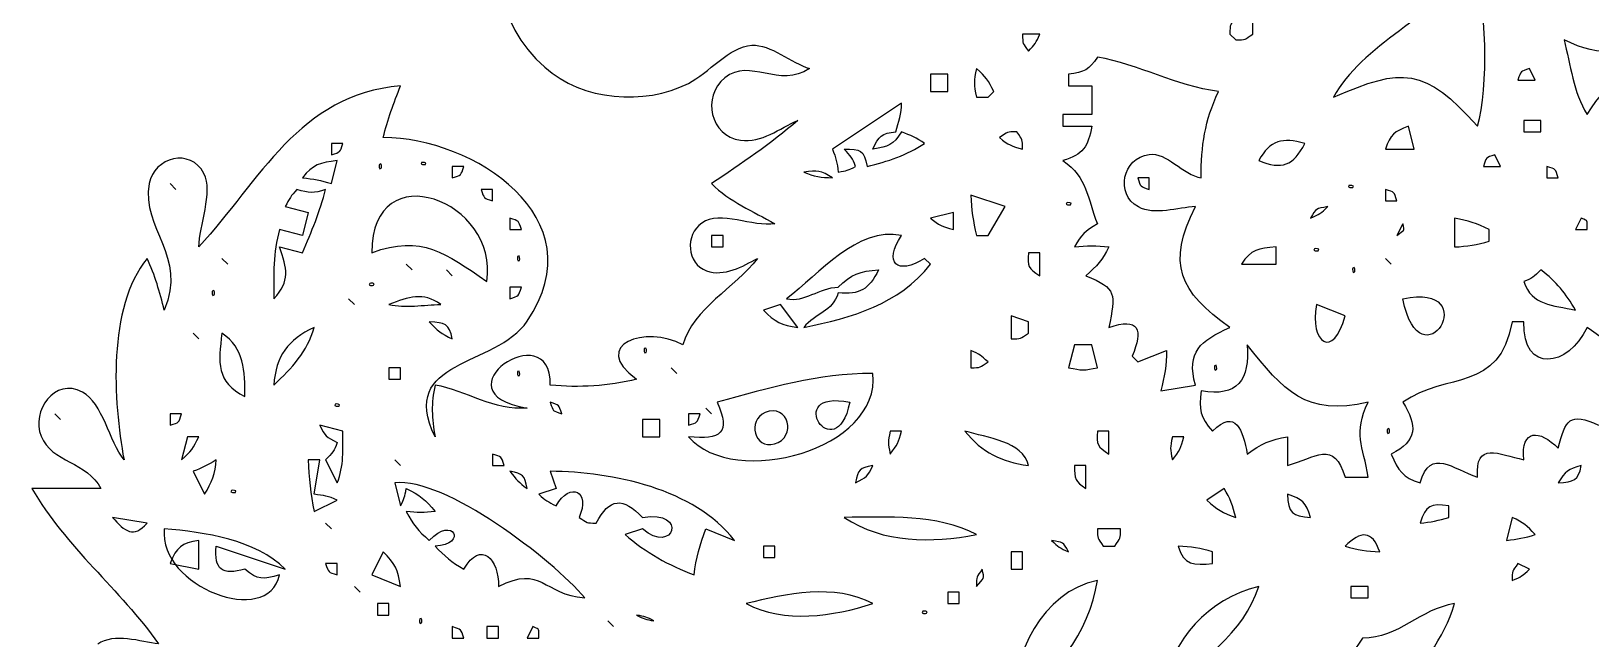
# Model space of a CAD drawing. Extents: x 0 to 166, y 0 to 199.
# Drawn here: x 7.3 to 83.7, y 54.2 to 84 of the extents above; entities that cross this region are included whole.
import ezdxf

# ---------------------------------------------------------------- set-up
doc = ezdxf.new("R2010")
doc.units = 0
doc.layers.get('0').update_dxf_attribs({"linetype": 'CONTINUOUS'})

msp = doc.modelspace()

# ---------------------------------------------------------------- linework, layer by layer
at = {"color": 1}
for points in [[(67.168889, 83.82), (67.168889, 84.384444), (66.322222, 84.666667)], [(56.726667, 83.82), (55.88, 83.82)], [(66.04, 83.82), (66.322222, 83.537778)], [(51.364444, 81.844444), (51.364444, 80.997778), (52.211111, 80.997778), (52.211111, 81.844444), (51.364444, 81.844444)], [(58.137778, 81.844444), (58.137778, 81.28), (59.266667, 81.28), (59.266667, 79.868889), (57.855556, 79.868889), (57.855556, 79.304444), (59.266667, 79.304444)], [(80.151111, 81.562222), (80.997778, 81.562222), (80.715556, 82.126667)], [(49.953333, 80.433333), (46.566667, 78.175556)], [(53.622222, 80.715556), (54.186667, 80.715556), (54.468889, 80.997778)], [(80.433333, 79.586667), (80.433333, 79.022222), (81.28, 79.022222), (81.28, 79.586667), (80.433333, 79.586667)], [(73.66, 78.175556), (75.071111, 78.175556), (74.788889, 79.304444)], [(22.013333, 78.457778), (22.013333, 77.893333)], [(22.577778, 78.457778), (22.013333, 78.457778)], [(22.013333, 76.482222), (22.295556, 77.611111)], [(27.94, 77.328889), (27.94, 76.764444)], [(28.504444, 77.328889), (27.94, 77.328889)], [(67.451111, 77.611111), (67.451111, 77.611111)], [(78.457778, 77.328889), (79.304444, 77.328889), (79.022222, 77.893333)], [(81.562222, 77.328889), (81.562222, 76.764444), (82.126667, 76.764444)], [(14.111111, 76.482222), (14.393333, 76.2), (14.111111, 76.482222)], [(62.088889, 76.2), (62.088889, 76.764444), (61.524444, 76.764444)], [(29.915556, 75.635556), (29.915556, 76.2), (29.351111, 76.2)], [(53.622222, 73.942222), (54.186667, 73.942222), (55.033333, 75.353333), (53.34, 75.917778), (53.34, 75.917778)], [(73.66, 76.2), (73.66, 75.635556), (74.224444, 75.635556)], [(19.755556, 75.353333), (20.884444, 75.071111), (20.602222, 73.942222), (19.473333, 74.224444)], [(52.493333, 74.224444), (52.493333, 75.071111), (51.364444, 74.788889)], [(30.762222, 74.788889), (30.762222, 74.224444), (31.326667, 74.224444)], [(74.506667, 74.506667), (74.224444, 73.942222)], [(77.046667, 74.788889), (77.046667, 73.377778)], [(78.74, 73.66), (78.74, 74.224444)], [(83.255556, 74.788889), (82.973333, 74.224444), (83.537778, 74.224444)], [(19.473333, 73.377778), (20.602222, 73.095556)], [(40.64, 73.942222), (40.64, 73.377778), (41.204444, 73.377778), (41.204444, 73.942222), (40.64, 73.942222)], [(66.604444, 72.531111), (68.297778, 72.531111), (68.297778, 73.377778)], [(16.651111, 72.813333), (16.933333, 72.531111), (16.651111, 72.813333)], [(51.364444, 72.531111), (51.082222, 72.813333)], [(56.726667, 71.966667), (56.726667, 73.095556), (56.162222, 73.095556)], [(73.66, 72.813333), (73.942222, 72.531111), (73.66, 72.813333), (73.66, 72.813333)], [(25.682222, 72.531111), (25.964444, 72.248889), (25.682222, 72.531111)], [(27.657778, 72.248889), (27.94, 71.966667), (27.657778, 72.248889)], [(30.762222, 71.402222), (30.762222, 70.837778)], [(31.326667, 71.402222), (30.762222, 71.402222)], [(22.86, 70.837778), (23.142222, 70.555556), (22.86, 70.837778), (22.86, 70.837778)], [(44.873333, 69.426667), (44.026667, 70.555556), (43.18, 70.273333)], [(71.684444, 69.991111), (70.273333, 70.555556)], [(55.315556, 69.991111), (55.315556, 68.862222)], [(56.162222, 69.144444), (56.162222, 69.708889), (55.315556, 69.991111)], [(80.433333, 69.708889), (79.868889, 69.708889)], [(15.24, 69.144444), (15.522222, 68.862222), (15.24, 69.144444)], [(53.34, 68.297778), (53.34, 67.451111)], [(58.42, 68.58), (58.137778, 67.451111)], [(59.548889, 67.451111), (59.266667, 68.58), (58.42, 68.58)], [(61.242222, 68.015556), (61.524444, 67.733333), (62.935556, 68.297778)], [(24.835556, 67.451111), (24.835556, 66.886667), (25.4, 66.886667), (25.4, 67.451111), (24.835556, 67.451111)], [(38.664444, 67.451111), (38.946667, 67.168889), (38.664444, 67.451111), (38.664444, 67.451111)], [(62.653333, 66.322222), (64.346667, 66.604444)], [(47.413333, 65.757778), (47.413333, 65.757778)], [(8.466667, 65.193333), (8.748889, 64.911111), (8.466667, 65.193333)], [(14.111111, 65.193333), (14.111111, 64.628889)], [(14.675556, 65.193333), (14.111111, 65.193333)], [(39.511111, 65.193333), (39.511111, 64.628889)], [(40.075556, 65.193333), (39.511111, 65.193333)], [(40.357778, 65.475556), (40.64, 65.193333), (40.357778, 65.475556), (40.357778, 65.475556)], [(43.264384, 65.249496), (43.264384, 65.249496)], [(22.577778, 64.346667), (21.448889, 64.628889)], [(37.253333, 64.911111), (37.253333, 64.064444), (38.1, 64.064444), (38.1, 64.911111), (37.253333, 64.911111)], [(49.953333, 64.346667), (49.388889, 64.346667)], [(60.113333, 63.217778), (60.113333, 64.346667), (59.548889, 64.346667), (59.548889, 64.346667)], [(14.957778, 64.064444), (14.675556, 62.935556)], [(15.522222, 64.064444), (14.957778, 64.064444)], [(63.782222, 64.064444), (63.217778, 64.064444)], [(68.862222, 64.064444), (68.862222, 62.653333)], [(21.166667, 61.242222), (21.448889, 62.935556), (20.884444, 62.935556)], [(21.731111, 62.935556), (22.295556, 61.806667)], [(25.117778, 62.935556), (25.4, 62.653333), (25.117778, 62.935556)], [(29.915556, 63.217778), (29.915556, 62.653333), (30.48, 62.653333)], [(15.24, 62.371111), (15.804444, 61.242222)], [(32.737778, 62.371111), (33.02, 61.524444), (32.173333, 61.242222)], [(58.984444, 61.524444), (58.984444, 62.653333), (58.42, 62.653333)], [(71.684444, 62.088889), (72.813333, 62.088889)], [(25.117778, 61.806667), (25.4, 60.677778)], [(65.757778, 61.524444), (64.911111, 60.96)], [(21.166667, 60.395556), (22.295556, 60.96)], [(76.764444, 60.113333), (76.764444, 60.677778)], [(12.982222, 59.831111), (11.288889, 60.113333)], [(21.731111, 59.831111), (22.013333, 59.548889), (21.731111, 59.831111)], [(79.868889, 60.113333), (79.586667, 58.984444)], [(14.111111, 57.855556), (15.522222, 57.573333), (15.522222, 58.984444)], [(37.253333, 59.548889), (36.406667, 59.266667)], [(40.357778, 59.548889), (41.768889, 58.984444)], [(60.677778, 59.548889), (59.548889, 59.548889)], [(16.368889, 58.702222), (19.755556, 57.573333)], [(24.553333, 58.42), (23.988889, 57.291111), (25.4, 56.726667)], [(43.18, 58.702222), (43.18, 58.137778), (43.744444, 58.137778), (43.744444, 58.702222), (43.18, 58.702222)], [(55.315556, 58.42), (55.315556, 57.573333), (55.88, 57.573333), (55.88, 58.42), (55.315556, 58.42)], [(59.831111, 58.702222), (60.395556, 58.702222)], [(65.193333, 57.855556), (65.193333, 58.42)], [(14.111111, 57.855556), (14.111111, 57.855556)], [(22.295556, 57.291111), (22.295556, 57.855556), (21.731111, 57.855556)], [(80.715556, 57.573333), (80.151111, 57.855556)], [(23.142222, 56.726667), (23.424444, 56.444444), (23.142222, 56.726667)], [(71.966667, 56.726667), (71.966667, 56.162222), (72.813333, 56.162222), (72.813333, 56.726667), (71.966667, 56.726667)], [(24.271111, 55.88), (24.271111, 55.315556), (24.835556, 55.315556), (24.835556, 55.88), (24.271111, 55.88)], [(52.211111, 56.444444), (52.211111, 55.88), (52.775556, 55.88), (52.775556, 56.444444), (52.211111, 56.444444)], [(35.56, 55.033333), (35.842222, 54.751111), (35.56, 55.033333)], [(36.971111, 55.315556), (36.971111, 55.315556)], [(27.94, 54.751111), (27.94, 54.186667), (28.504444, 54.186667)], [(29.633333, 54.751111), (29.633333, 54.186667), (30.197778, 54.186667), (30.197778, 54.751111), (29.633333, 54.751111)], [(31.891111, 54.751111), (31.608889, 54.186667), (32.173333, 54.186667)]]:
    msp.add_lwpolyline(points, dxfattribs=at)
at = {"color": 7}
msp.add_lwpolyline([(10.724444, 61.524444), (7.337778, 61.524444)], dxfattribs=at)
for points in [[(38.098589, 92.809342), (31.222527, 95.548591), (27.523186, 86.544009), (32.467691, 82.190167)], [(42.615556, 83.270231), (43.520642, 83.322442), (44.571638, 82.402962), (45.437778, 82.126667)], [(39.511111, 81.400509), (40.482802, 81.886496), (41.5036, 83.206449), (42.615556, 83.270231)], [(45.437778, 82.126667), (43.976996, 81.122238), (42.51452, 82.671073), (41.294191, 81.672853)], [(32.467691, 82.190167), (34.337413, 80.543682), (37.313729, 80.3021), (39.511111, 81.400509)], [(25.4, 81.28), (20.442287, 80.847071), (18.510052, 76.651273), (15.522222, 73.377778)], [(24.553333, 78.74), (24.762037, 79.619969), (25.075021, 80.437002), (25.4, 81.28)], [(41.294191, 81.672853), (40.147522, 80.734747), (40.583556, 78.815918), (42.056473, 78.610742)], [(44.873333, 79.586667), (43.541244, 78.434071), (42.098242, 77.466049), (40.64, 76.482222)], [(42.056473, 78.610742), (43.095898, 78.46568), (43.968811, 79.194378), (44.873333, 79.586667)], [(31.6103, 69.735418), (35.063571, 74.83094), (28.935116, 78.74), (24.553333, 78.74)], [(15.770267, 76.98232), (15.117826, 78.250344), (13.323457, 77.778751), (13.088281, 76.480811)], [(13.088281, 76.480811), (12.68445, 74.252384), (14.965482, 72.966862), (13.828889, 70.273333)], [(15.522222, 73.377778), (15.543925, 74.396036), (16.237627, 76.073564), (15.770267, 76.98232)], [(40.64, 76.482222), (41.520816, 75.592093), (42.668896, 75.134611), (43.744444, 74.506667)], [(43.744444, 74.506667), (42.676233, 74.346082), (41.05656, 75.17384), (40.165302, 74.550129)], [(40.165302, 74.550129), (39.340931, 73.972984), (39.411769, 72.553971), (40.399547, 72.202604)], [(12.982222, 72.813333), (11.04392, 70.387916), (11.31745, 65.822124), (11.853333, 62.935556)], [(13.828889, 70.273333), (13.596535, 71.162051), (13.386844, 71.987551), (12.982222, 72.813333)], [(42.897778, 72.813333), (41.764656, 71.356784), (39.755798, 70.376627), (39.228889, 68.58)], [(40.399547, 72.202604), (41.25468, 71.898369), (42.169362, 72.432051), (42.897778, 72.813333)], [(27.093333, 64.064444), (25.247036, 67.906618), (30.059489, 67.446878), (31.6103, 69.735418)], [(32.737778, 66.604444), (32.793376, 70.126578), (27.026277, 66.212156), (31.608889, 65.475556)], [(39.228889, 68.58), (37.446373, 69.559029), (34.614556, 68.595522), (36.971111, 66.886667)], [(9.813318, 66.259287), (8.447363, 66.990242), (7.306028, 65.325978), (7.791591, 64.095207)], [(27.093333, 66.604444), (26.895806, 65.696818), (26.931507, 64.976587), (27.093333, 64.064444)], [(31.608889, 65.475556), (29.968896, 65.33388), (28.67152, 66.323069), (27.093333, 66.604444)], [(36.971111, 66.886667), (35.587093, 66.557031), (34.153122, 66.453456), (32.737778, 66.604444)], [(11.853333, 62.935556), (11.136828, 63.832458), (10.813852, 65.723911), (9.813318, 66.259287)], [(7.791591, 64.095207), (8.302837, 62.799242), (10.060291, 62.84214), (10.724444, 61.524444)], [(7.337778, 61.524444), (8.989681, 58.663276), (11.664583, 56.576242), (13.546667, 53.904444)], [(13.546667, 53.904444), (12.659473, 54.016487), (11.373499, 54.449133), (10.564594, 53.89626)]]:
    msp.add_open_spline(points, degree=3, dxfattribs=at)
at = {"color": 1}
for points in [[(77.893333, 87.206667), (76.131702, 84.705896), (72.448702, 83.279262), (71.12, 80.715556)], [(78.175556, 79.304444), (78.722784, 81.160056), (78.645456, 85.414556), (77.893333, 87.206667)], [(66.322222, 84.666667), (66.043951, 84.24926), (66.04, 84.327153), (66.04, 83.82)], [(86.642222, 84.666667), (85.68944, 82.684056), (84.209184, 82.637771), (82.408889, 83.537778)], [(55.88, 83.82), (55.88, 83.312847), (55.883951, 83.390458), (56.162222, 82.973333)], [(56.162222, 82.973333), (56.499478, 83.318491), (56.533627, 83.374089), (56.726667, 83.82)], [(66.322222, 83.537778), (66.829376, 83.537778), (66.751482, 83.541729), (67.168889, 83.82)], [(82.408889, 83.537778), (82.729493, 82.299387), (82.866089, 80.968709), (83.537778, 79.868889)], [(59.548889, 82.691111), (59.140796, 82.046798), (58.896673, 81.962413), (58.137778, 81.844444)], [(65.475556, 80.997778), (63.39586, 81.278024), (61.580607, 82.330149), (59.548889, 82.691111)], [(83.537778, 79.868889), (84.695736, 81.675393), (85.859338, 82.64144), (88.053333, 82.126667)], [(53.622222, 82.126667), (53.486473, 81.505496), (53.486473, 81.336727), (53.622222, 80.715556)], [(54.468889, 80.997778), (54.204729, 81.547829), (54.076036, 81.717444), (53.622222, 82.126667)], [(71.12, 80.715556), (74.500458, 82.210204), (75.564718, 82.195529), (78.175556, 79.304444)], [(80.715556, 82.126667), (80.254122, 81.972856), (80.304922, 82.023656), (80.151111, 81.562222)], [(49.671111, 79.022222), (49.815609, 79.51724), (49.94148, 79.928438), (49.953333, 80.433333)], [(64.628889, 76.764444), (64.630018, 78.34376), (64.802738, 79.556187), (65.475556, 80.997778)], [(49.953333, 79.022222), (49.54524, 78.377909), (49.301118, 78.293524), (48.542222, 78.175556)], [(48.542222, 78.175556), (48.84166, 78.797856), (48.974587, 78.975656), (49.671111, 79.022222)], [(51.082222, 78.457778), (50.693602, 78.714882), (50.3936, 78.854018), (49.953333, 79.022222)], [(55.597778, 79.022222), (55.090624, 79.022222), (55.168236, 79.018271), (54.751111, 78.74)], [(54.751111, 78.74), (55.18658, 78.382424), (55.329102, 78.319771), (55.88, 78.175556)], [(55.88, 78.175556), (55.88, 78.682709), (55.876049, 78.604816), (55.597778, 79.022222)], [(59.266667, 79.304444), (59.106364, 78.293524), (58.841076, 77.90942), (57.855556, 77.611111)], [(69.708889, 78.457778), (68.611327, 78.747902), (68.011604, 78.627111), (67.451111, 77.611111)], [(74.788889, 79.304444), (74.085591, 79.030689), (73.901018, 78.888167), (73.66, 78.175556)], [(22.013333, 77.893333), (22.474823, 78.047144), (22.423938, 77.996344), (22.577778, 78.457778)], [(29.633333, 71.684444), (30.248578, 75.635556), (23.992699, 78.011302), (23.988889, 73.095556)], [(46.566667, 78.175556), (46.727816, 77.748553), (46.810507, 77.490602), (46.848889, 77.046667)], [(47.131111, 78.175556), (47.943347, 78.195876), (48.104778, 78.128707), (48.26, 77.328889)], [(47.695556, 77.328889), (47.562347, 77.728516), (47.465827, 77.84084), (47.131111, 78.175556)], [(48.26, 77.328889), (49.271767, 77.568778), (50.213824, 77.881198), (51.082222, 78.457778)], [(62.081833, 77.915629), (62.936402, 78.03388), (63.736784, 76.916562), (64.628889, 76.764444)], [(67.451111, 77.611111), (68.591853, 77.146291), (69.148678, 77.357111), (69.708889, 78.457778)], [(22.295556, 77.611111), (21.475079, 77.504149), (21.094051, 77.431336), (20.602222, 76.764444)], [(24.365176, 77.422869), (24.349512, 77.407347), (24.333821, 77.10932), (24.459269, 77.234909)], [(24.459269, 77.234909), (24.474932, 77.250431), (24.490595, 77.548458), (24.365176, 77.422869)], [(26.434824, 77.517131), (26.309376, 77.391542), (26.60729, 77.407347), (26.622954, 77.422869)], [(26.622954, 77.422869), (26.748401, 77.548458), (26.450488, 77.532653), (26.434824, 77.517131)], [(27.94, 76.764444), (28.401433, 76.918256), (28.350633, 76.867456), (28.504444, 77.328889)], [(46.848889, 77.046667), (47.258676, 77.117504), (47.343342, 77.135567), (47.695556, 77.328889)], [(57.855556, 77.611111), (59.078989, 76.78166), (59.021416, 75.803478), (59.548889, 74.506667)], [(61.552384, 75.339504), (60.396684, 75.981842), (60.780789, 77.736136), (62.081833, 77.915629)], [(79.022222, 77.893333), (78.560789, 77.739522), (78.611589, 77.790322), (78.457778, 77.328889)], [(82.126667, 76.764444), (81.972856, 77.225878), (82.023656, 77.175078), (81.562222, 77.328889)], [(20.602222, 76.764444), (21.130768, 76.717596), (21.504148, 76.638856), (22.013333, 76.482222)], [(46.566667, 76.764444), (46.006173, 77.131616), (45.824987, 77.1398), (45.155556, 77.046667)], [(45.155556, 77.046667), (45.654807, 76.826816), (46.012382, 76.78928), (46.566667, 76.764444)], [(61.524444, 76.764444), (61.678256, 76.303011), (61.627456, 76.353811), (62.088889, 76.2)], [(72.060647, 76.29398), (72.186236, 76.419569), (71.888209, 76.403764), (71.872687, 76.388242)], [(20.32, 76.2), (20.033432, 75.878549), (19.950656, 75.745058), (19.755556, 75.353333)], [(21.731111, 76.2), (21.126845, 75.987204), (20.936006, 76.008936), (20.32, 76.2)], [(20.602222, 73.095556), (21.025697, 74.127924), (21.472398, 75.110904), (21.731111, 76.2)], [(29.351111, 76.2), (29.504922, 75.738567), (29.454122, 75.789367), (29.915556, 75.635556)], [(53.34, 75.917778), (53.371044, 75.228591), (53.460791, 74.613064), (53.622222, 73.942222)], [(71.872687, 76.388242), (71.747098, 76.262653), (72.045124, 76.278458), (72.060647, 76.29398)], [(74.224444, 75.635556), (74.070633, 76.096989), (74.121433, 76.046189), (73.66, 76.2)], [(58.043798, 75.541576), (57.918209, 75.415987), (58.216236, 75.431791), (58.231758, 75.447313)], [(58.231758, 75.447313), (58.357347, 75.572902), (58.05932, 75.557098), (58.043798, 75.541576)], [(64.346667, 75.353333), (63.497178, 75.312129), (62.33414, 74.905164), (61.552384, 75.339504)], [(66.04, 69.426667), (63.556444, 71.180396), (62.930476, 72.550867), (64.346667, 75.353333)], [(69.991111, 74.788889), (70.437022, 74.981929), (70.49262, 75.016078), (70.837778, 75.353333)], [(70.837778, 75.353333), (70.247369, 75.238751), (70.267689, 75.292091), (69.991111, 74.788889)], [(19.473333, 74.224444), (19.142964, 73.106844), (19.191111, 71.998558), (19.191111, 70.837778)], [(31.326667, 74.224444), (31.172856, 74.685878), (31.223656, 74.635078), (30.762222, 74.788889)], [(49.953333, 73.942222), (47.745791, 74.367249), (45.939004, 72.066291), (44.308889, 70.837778)], [(51.364444, 74.788889), (51.799913, 74.431313), (51.942436, 74.36866), (52.493333, 74.224444)], [(59.548889, 74.506667), (58.951142, 74.16292), (58.745967, 73.979758), (58.42, 73.377778)], [(74.224444, 73.942222), (74.580891, 74.21626), (74.617298, 74.138084), (74.506667, 74.506667)], [(78.74, 74.224444), (78.148744, 74.518802), (77.69606, 74.676847), (77.046667, 74.788889)], [(83.537778, 74.224444), (83.537778, 74.747402), (83.622444, 74.605444), (83.255556, 74.788889)], [(19.191111, 70.837778), (20.011192, 71.717464), (19.846883, 72.300818), (19.473333, 73.377778)], [(23.988889, 73.095556), (26.468183, 73.998949), (27.593516, 73.07326), (29.633333, 71.684444)], [(51.082222, 72.813333), (49.747029, 71.96074), (49.035547, 72.597716), (49.953333, 73.942222)], [(58.42, 73.377778), (59.018593, 73.447204), (59.513329, 73.442971), (60.113333, 73.377778)], [(60.113333, 73.377778), (59.801478, 72.740238), (59.526876, 72.434591), (58.984444, 71.966667)], [(68.297778, 73.377778), (67.449418, 73.315407), (67.065878, 73.249367), (66.604444, 72.531111)], [(77.046667, 73.377778), (77.668967, 73.404307), (78.14564, 73.478249), (78.74, 73.66)], [(31.138424, 72.907313), (31.122902, 72.891791), (31.107098, 72.593764), (31.232687, 72.719353)], [(31.232687, 72.719353), (31.248209, 72.734876), (31.264013, 73.032902), (31.138424, 72.907313)], [(56.162222, 73.095556), (56.122993, 72.403264), (56.142184, 72.340329), (56.726667, 71.966667)], [(70.179353, 73.283798), (70.053764, 73.158209), (70.351791, 73.174013), (70.367313, 73.189536)], [(70.367313, 73.189536), (70.492902, 73.315124), (70.194876, 73.29932), (70.179353, 73.283798)], [(45.155556, 69.426667), (47.510136, 69.912653), (49.835929, 70.551887), (51.364444, 72.531111)], [(46.848889, 71.402222), (47.479373, 72.050204), (47.921898, 72.183978), (48.824444, 72.248889)], [(48.824444, 72.248889), (48.338458, 71.292156), (47.923309, 71.027996), (46.848889, 71.12)], [(58.984444, 71.966667), (60.508444, 71.337876), (60.435631, 71.0819), (60.113333, 69.426667)], [(72.060647, 72.342869), (72.045124, 72.327347), (72.02932, 72.02932), (72.154909, 72.154909)], [(72.154909, 72.154909), (72.170431, 72.170431), (72.186236, 72.468458), (72.060647, 72.342869)], [(81.28, 72.248889), (80.945284, 71.914173), (80.83296, 71.817653), (80.433333, 71.684444)], [(82.973333, 70.273333), (82.496942, 71.094318), (82.031558, 71.670333), (81.28, 72.248889)], [(16.180731, 71.21398), (16.165068, 71.198458), (16.149376, 70.900431), (16.274824, 71.02602)], [(16.274824, 71.02602), (16.290488, 71.041542), (16.306179, 71.339569), (16.180731, 71.21398)], [(23.894824, 71.590464), (23.769376, 71.464876), (24.06729, 71.48068), (24.082954, 71.496202)], [(24.082954, 71.496202), (24.208401, 71.621791), (23.910488, 71.605987), (23.894824, 71.590464)], [(27.375556, 70.555556), (26.495248, 71.193378), (25.816334, 70.910027), (24.835556, 70.555556)], [(30.762222, 70.837778), (31.223656, 70.991589), (31.172856, 70.940789), (31.326667, 71.402222)], [(44.308889, 70.837778), (45.20946, 70.632038), (45.90288, 71.387264), (46.848889, 71.402222)], [(46.848889, 71.12), (46.563844, 70.193464), (45.729878, 70.122627), (45.155556, 69.426667)], [(74.506667, 70.837778), (75.404698, 66.426644), (78.57236, 71.676542), (74.506667, 70.837778)], [(80.433333, 71.684444), (80.834936, 70.474276), (81.844727, 70.546242), (82.973333, 70.273333)], [(24.835556, 70.555556), (25.652448, 70.359411), (26.525841, 70.53834), (27.375556, 70.555556)], [(70.273333, 70.555556), (69.941722, 68.654789), (71.104196, 67.841142), (71.684444, 69.991111)], [(26.811111, 69.708889), (27.220277, 69.255076), (27.39009, 69.126382), (27.94, 68.862222)], [(27.94, 68.862222), (27.776876, 69.623376), (27.583977, 69.64934), (26.811111, 69.708889)], [(43.18, 70.273333), (43.741058, 69.691673), (44.070976, 69.545482), (44.873333, 69.426667)], [(60.113333, 69.426667), (61.56198, 69.945673), (61.819649, 69.315471), (61.242222, 68.015556)], [(79.868889, 69.708889), (79.231631, 66.191836), (76.680907, 67.280649), (74.506667, 65.757778)], [(83.537778, 69.426667), (82.614347, 67.470302), (80.389024, 67.134176), (80.433333, 69.708889)], [(16.651111, 69.144444), (16.474271, 67.705111), (16.354016, 66.759667), (17.78, 66.04)], [(17.78, 66.04), (17.768852, 67.285447), (17.758833, 68.409538), (16.651111, 69.144444)], [(19.191111, 66.604444), (20.089453, 67.438976), (20.832826, 68.23456), (21.166667, 69.426667)], [(21.166667, 69.426667), (19.878915, 68.819042), (19.298384, 68.027409), (19.191111, 66.604444)], [(55.315556, 68.862222), (55.822709, 68.862222), (55.744816, 68.866173), (56.162222, 69.144444)], [(64.346667, 66.604444), (63.898216, 68.241333), (64.58458, 68.769653), (66.04, 69.426667)], [(85.231111, 66.04), (86.464987, 67.389869), (84.672029, 68.627131), (83.537778, 69.426667)], [(37.347313, 68.391758), (37.331791, 68.376236), (37.315987, 68.078209), (37.441576, 68.203798)], [(37.441576, 68.203798), (37.457098, 68.21932), (37.472902, 68.517347), (37.347313, 68.391758)], [(54.186667, 67.733333), (53.841509, 68.070589), (53.785911, 68.104738), (53.34, 68.297778)], [(62.935556, 68.297778), (62.94882, 67.596456), (62.818151, 67.003789), (62.653333, 66.322222)], [(66.886667, 68.58), (67.009433, 66.871991), (66.431724, 65.990611), (64.628889, 66.322222)], [(72.813333, 65.757778), (69.778598, 65.035289), (68.651684, 66.346211), (66.886667, 68.58)], [(31.138424, 67.262869), (31.122902, 67.247347), (31.107098, 66.94932), (31.232687, 67.074909)], [(31.232687, 67.074909), (31.248209, 67.090431), (31.264013, 67.388458), (31.138424, 67.262869)], [(53.34, 67.451111), (53.847153, 67.451111), (53.76926, 67.455062), (54.186667, 67.733333)], [(58.137778, 67.451111), (58.758949, 67.315362), (58.927718, 67.315362), (59.548889, 67.451111)], [(65.287313, 67.545091), (65.271791, 67.529569), (65.255987, 67.231542), (65.381576, 67.357131)], [(65.381576, 67.357131), (65.397098, 67.372653), (65.412902, 67.67068), (65.287313, 67.545091)], [(39.511111, 64.064444), (41.769171, 61.467153), (48.967531, 63.459078), (48.542222, 67.168889)], [(48.542222, 67.168889), (45.804949, 67.168607), (43.529391, 66.468978), (40.922222, 65.757778)], [(32.737778, 65.757778), (32.891589, 65.296344), (32.840789, 65.347144), (33.302222, 65.193333)], [(33.302222, 65.193333), (33.148411, 65.654767), (33.199211, 65.603967), (32.737778, 65.757778)], [(40.922222, 65.757778), (41.595887, 64.234624), (41.100587, 63.914584), (39.511111, 64.064444)], [(43.719044, 63.712231), (44.847087, 64.030296), (44.411053, 65.73012), (43.264384, 65.249496)], [(47.413333, 65.757778), (44.079724, 66.45148), (46.716244, 62.415138), (47.413333, 65.757778)], [(64.628889, 66.322222), (64.522773, 65.407822), (64.552971, 65.009324), (65.193333, 64.346667)], [(72.813333, 62.088889), (72.575984, 63.630669), (72.060082, 64.224464), (72.813333, 65.757778)], [(74.506667, 65.757778), (75.245524, 64.611109), (75.209682, 63.86322), (73.942222, 63.217778)], [(14.111111, 64.628889), (14.572601, 64.7827), (14.521716, 64.7319), (14.675556, 65.193333)], [(22.201491, 65.663798), (22.076043, 65.538209), (22.373957, 65.554013), (22.38962, 65.569536)], [(22.38962, 65.569536), (22.515068, 65.695124), (22.217154, 65.67932), (22.201491, 65.663798)], [(39.511111, 64.628889), (39.972544, 64.7827), (39.921744, 64.7319), (40.075556, 65.193333)], [(43.264384, 65.249496), (42.383569, 64.880349), (42.733807, 63.434242), (43.719044, 63.712231)], [(65.193333, 64.346667), (66.332382, 65.484869), (66.671331, 64.37122), (66.886667, 63.217778)], [(82.126667, 63.5), (82.470978, 64.886276), (82.688571, 65.309891), (84.102222, 64.628889)], [(21.448889, 64.628889), (21.703312, 64.086176), (21.752616, 64.064727), (22.295556, 63.782222)], [(22.295556, 61.806667), (22.637863, 62.622289), (22.577298, 63.46444), (22.577778, 64.346667)], [(49.388889, 64.346667), (49.275436, 63.798309), (49.275436, 63.766136), (49.388889, 63.217778)], [(49.388889, 63.217778), (49.746464, 63.653247), (49.809118, 63.795769), (49.953333, 64.346667)], [(53.057778, 64.346667), (53.90388, 63.275916), (54.823642, 62.85484), (56.162222, 62.653333)], [(56.162222, 62.653333), (55.906811, 63.850802), (54.133609, 64.003202), (53.057778, 64.346667)], [(59.548889, 64.346667), (59.50966, 63.654376), (59.528851, 63.59144), (60.113333, 63.217778)], [(73.75398, 64.440647), (73.738458, 64.425124), (73.722653, 64.127098), (73.848242, 64.252687)], [(73.848242, 64.252687), (73.863764, 64.268209), (73.879569, 64.566236), (73.75398, 64.440647)], [(80.433333, 62.935556), (80.300407, 64.453911), (81.202671, 64.433027), (82.126667, 63.5)], [(14.675556, 62.935556), (15.129256, 63.344778), (15.258147, 63.514393), (15.522222, 64.064444)], [(22.295556, 63.782222), (22.162318, 63.382596), (22.065911, 63.270271), (21.731111, 62.935556)], [(63.217778, 64.064444), (63.104324, 63.516087), (63.104324, 63.483913), (63.217778, 62.935556)], [(63.217778, 62.935556), (63.575353, 63.371024), (63.638007, 63.513547), (63.782222, 64.064444)], [(66.886667, 63.217778), (67.552429, 63.701224), (68.047164, 63.945064), (68.862222, 64.064444)], [(68.862222, 62.653333), (70.218582, 63.044211), (71.146247, 63.926156), (71.684444, 62.088889)], [(75.353333, 61.806667), (75.896047, 63.572531), (76.930956, 62.470736), (78.175556, 62.088889)], [(78.175556, 62.088889), (78.021744, 63.8429), (79.219778, 63.222576), (80.433333, 62.935556)], [(16.368889, 62.935556), (15.940842, 62.665469), (15.708912, 62.544113), (15.24, 62.371111)], [(15.804444, 61.242222), (16.138596, 61.806667), (16.346537, 62.282776), (16.368889, 62.935556)], [(20.884444, 62.935556), (20.902394, 62.066876), (21.00803, 61.249278), (21.166667, 60.395556)], [(30.48, 62.653333), (30.326189, 63.114767), (30.376989, 63.063967), (29.915556, 63.217778)], [(73.942222, 63.217778), (74.284558, 62.402156), (74.50836, 62.075907), (75.353333, 61.806667)], [(34.431111, 56.162222), (32.817929, 58.058473), (27.608728, 62.082962), (25.117778, 61.806667)], [(30.762222, 62.371111), (31.073513, 61.959913), (31.197691, 61.835736), (31.608889, 61.524444)], [(31.608889, 61.524444), (31.472858, 62.191618), (31.429396, 62.23508), (30.762222, 62.371111)], [(41.768889, 58.984444), (39.785149, 61.518236), (35.813153, 62.345711), (32.737778, 62.371111)], [(47.695556, 61.806667), (48.238551, 62.089171), (48.287658, 62.11062), (48.542222, 62.653333)], [(48.542222, 62.653333), (47.875049, 62.517302), (47.831587, 62.47384), (47.695556, 61.806667)], [(58.42, 62.653333), (58.42762, 61.981927), (58.436933, 61.896131), (58.984444, 61.524444)], [(82.126667, 61.806667), (82.899673, 61.866216), (83.092431, 61.89218), (83.255556, 62.653333)], [(83.255556, 62.653333), (82.607291, 62.463116), (82.472671, 62.380989), (82.126667, 61.806667)], [(17.121491, 61.430464), (16.996043, 61.304876), (17.293957, 61.32068), (17.30962, 61.336202)], [(17.30962, 61.336202), (17.435068, 61.461791), (17.137154, 61.445987), (17.121491, 61.430464)], [(22.295556, 60.96), (21.870529, 61.152758), (21.642268, 61.193116), (21.166667, 61.242222)], [(25.4, 60.677778), (25.593266, 61.029991), (25.611328, 61.114658), (25.682222, 61.524444)], [(25.682222, 61.524444), (26.347476, 61.212871), (26.635033, 60.972418), (27.093333, 60.395556)], [(32.173333, 61.242222), (32.494784, 60.955767), (32.628276, 60.872793), (33.02, 60.677778)], [(33.02, 60.677778), (33.711727, 61.893591), (34.740144, 61.385309), (34.148889, 60.113333)], [(66.322222, 60.113333), (66.186756, 60.666489), (66.057498, 61.046642), (65.757778, 61.524444)], [(68.862222, 61.242222), (68.900322, 60.341369), (69.090258, 60.151433), (69.991111, 60.113333)], [(69.991111, 60.113333), (69.754327, 60.854449), (69.603338, 61.005438), (68.862222, 61.242222)], [(27.093333, 60.395556), (26.57125, 60.338547), (26.204305, 60.338547), (25.682222, 60.395556)], [(25.682222, 60.395556), (26.010447, 59.769869), (26.271051, 59.437693), (26.811111, 58.984444)], [(34.995556, 59.831111), (35.632249, 61.079098), (36.31692, 61.113811), (37.253333, 60.113333)], [(37.253333, 60.113333), (39.5351, 60.489536), (38.786082, 58.224984), (37.253333, 59.548889)], [(64.911111, 60.96), (65.386938, 60.49264), (65.686093, 60.324718), (66.322222, 60.113333)], [(76.764444, 60.677778), (75.879113, 60.817196), (75.635556, 60.687938), (75.353333, 59.831111)], [(11.288889, 60.113333), (11.897614, 59.427251), (12.32693, 59.056976), (12.982222, 59.831111)], [(26.811111, 58.984444), (27.9943, 60.240333), (28.701153, 58.771931), (27.093333, 58.702222)], [(34.148889, 60.113333), (34.566296, 59.835062), (34.488402, 59.831111), (34.995556, 59.831111)], [(53.622222, 59.266667), (51.681662, 60.300164), (49.266122, 60.113333), (47.131111, 60.113333)], [(47.131111, 60.113333), (49.081267, 58.824424), (51.403391, 58.854622), (53.622222, 59.266667)], [(75.353333, 59.831111), (75.883347, 59.880782), (76.256162, 59.954724), (76.764444, 60.113333)], [(80.997778, 59.266667), (80.588556, 59.72048), (80.41894, 59.849173), (79.868889, 60.113333)], [(13.828889, 59.548889), (13.54153, 56.699291), (18.916622, 54.679991), (19.473333, 57.291111)], [(19.755556, 57.573333), (18.318536, 59.008716), (15.797699, 59.392256), (13.828889, 59.548889)], [(15.522222, 58.984444), (14.671802, 58.841076), (14.429176, 58.657349), (14.111111, 57.855556)], [(28.504444, 57.573333), (29.336153, 59.026496), (30.239547, 58.041822), (30.197778, 56.726667)], [(36.406667, 59.266667), (37.397549, 58.405607), (38.561716, 57.742102), (39.793333, 57.291111)], [(39.793333, 57.291111), (39.874331, 58.100524), (40.078096, 58.785196), (40.357778, 59.548889)], [(57.291111, 58.984444), (57.636269, 58.647189), (57.691867, 58.61304), (58.137778, 58.42)], [(58.137778, 58.42), (57.8612, 58.923202), (57.88152, 58.869862), (57.291111, 58.984444)], [(59.548889, 59.548889), (59.548889, 59.041736), (59.55284, 59.119629), (59.831111, 58.702222)], [(60.395556, 58.702222), (60.673827, 59.119347), (60.677778, 59.041736), (60.677778, 59.548889)], [(73.377778, 58.42), (73.016533, 59.496113), (72.443058, 59.454909), (71.684444, 58.702222)], [(79.586667, 58.984444), (80.11668, 59.034116), (80.489496, 59.108058), (80.997778, 59.266667)], [(17.78, 57.573333), (16.664658, 57.261478), (16.265962, 57.530153), (16.368889, 58.702222)], [(25.4, 56.726667), (25.2811, 57.529024), (25.135022, 57.858942), (24.553333, 58.42)], [(27.093333, 58.702222), (27.541954, 58.207769), (27.926933, 57.913693), (28.504444, 57.573333)], [(63.5, 58.702222), (63.774602, 57.767784), (64.273007, 57.745771), (65.193333, 57.855556)], [(65.193333, 58.42), (64.598973, 58.601751), (64.1223, 58.675693), (63.5, 58.702222)], [(71.684444, 58.702222), (72.278804, 58.520471), (72.755478, 58.446529), (73.377778, 58.42)], [(19.473333, 57.291111), (18.657598, 57.055456), (18.419346, 57.024129), (17.78, 57.573333)], [(21.731111, 57.855556), (21.88495, 57.394122), (21.834066, 57.444922), (22.295556, 57.291111)], [(30.197778, 56.726667), (32.363833, 57.808424), (32.34436, 56.327887), (34.431111, 56.162222)], [(53.904444, 57.573333), (53.626173, 57.155927), (53.622222, 57.23382), (53.622222, 56.726667)], [(53.622222, 56.726667), (53.986007, 57.133913), (54.017616, 57.074929), (53.904444, 57.573333)], [(80.151111, 57.855556), (79.87284, 57.438149), (79.868889, 57.516042), (79.868889, 57.008889)], [(79.868889, 57.008889), (80.3148, 57.201929), (80.370398, 57.236078), (80.715556, 57.573333)], [(48.542222, 55.88), (46.66234, 56.879631), (44.30522, 56.365704), (42.333333, 55.88)], [(55.315556, 50.8), (57.38622, 52.259653), (59.164502, 54.453367), (59.548889, 57.008889)], [(59.548889, 57.008889), (56.817542, 56.457709), (55.433242, 53.371609), (55.315556, 50.8)], [(62.653333, 51.646667), (64.604618, 52.936987), (66.714511, 54.419782), (67.451111, 56.726667)], [(67.451111, 56.726667), (64.919013, 56.086587), (63.281842, 54.139818), (62.653333, 51.646667)], [(42.333333, 55.88), (44.203338, 54.885731), (46.608436, 55.267013), (48.542222, 55.88)], [(69.426667, 48.542222), (72.530829, 50.010624), (76.035747, 52.444791), (77.046667, 55.88)], [(77.046667, 55.88), (75.335271, 55.616969), (74.332536, 54.178482), (72.531111, 54.186667)], [(26.340731, 55.127313), (26.325068, 55.111791), (26.309376, 54.813764), (26.434824, 54.939353)], [(26.434824, 54.939353), (26.450488, 54.954876), (26.466179, 55.252902), (26.340731, 55.127313)], [(36.971111, 55.315556), (37.323324, 55.122233), (37.407991, 55.104171), (37.817778, 55.033333)], [(37.817778, 55.033333), (37.465564, 55.226656), (37.380898, 55.244718), (36.971111, 55.315556)], [(50.988242, 55.503798), (50.862653, 55.378209), (51.16068, 55.394013), (51.176202, 55.409536)], [(51.176202, 55.409536), (51.301791, 55.535124), (51.003764, 55.51932), (50.988242, 55.503798)], [(28.504444, 54.186667), (28.350633, 54.6481), (28.401433, 54.5973), (27.94, 54.751111)], [(32.173333, 54.186667), (32.173333, 54.709624), (32.258, 54.567667), (31.891111, 54.751111)], [(72.531111, 54.186667), (71.309089, 52.39004), (69.94144, 50.689369), (69.426667, 48.542222)]]:
    msp.add_open_spline(points, degree=3, dxfattribs=at)

doc.saveas('drawing.dxf')
